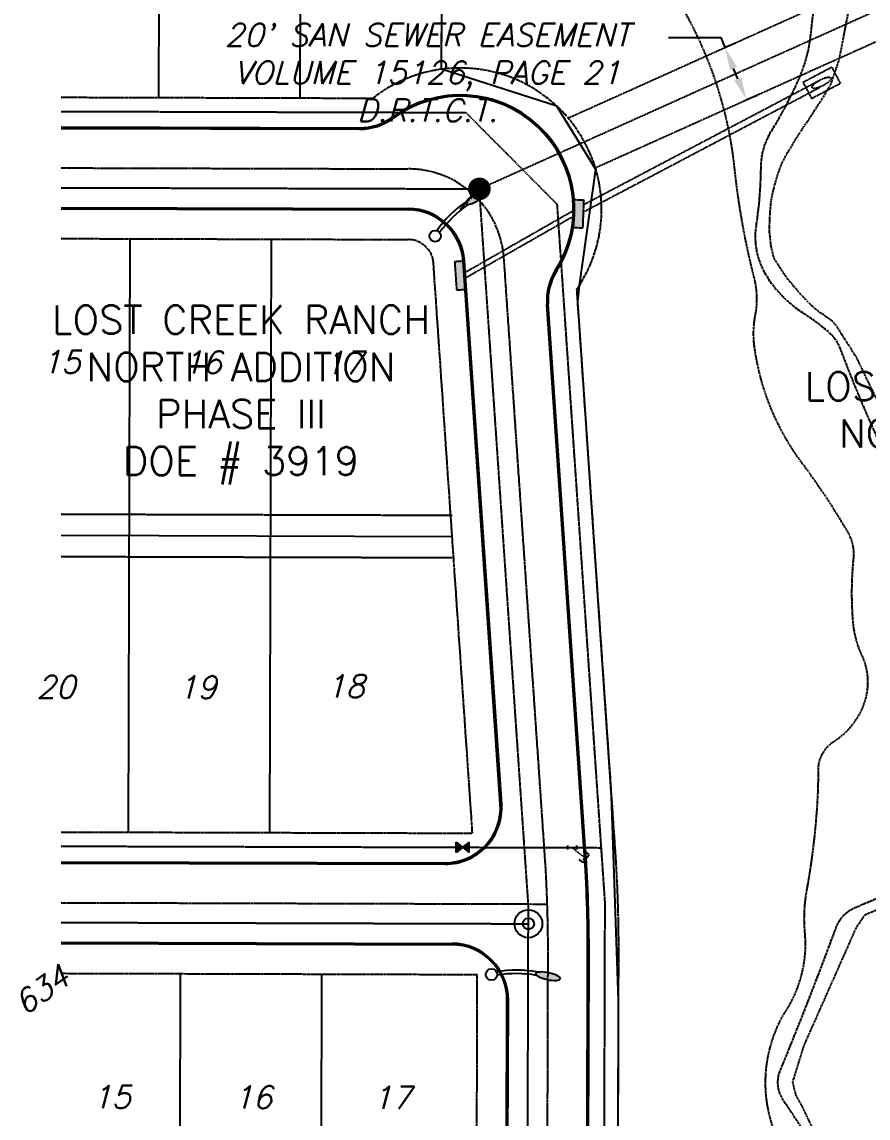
# Model space of a CAD drawing. Header units: feet. Extents: x 2342011 to 2344534, y 7042650 to 7044478.
# Drawn here: x 2342010.7 to 2342310, y 7043119.2 to 7043507.1 of the extents above; entities that cross this region are included whole.
import ezdxf

# ---------------------------------------------------------------- set-up
doc = ezdxf.new("R2010")
doc.units = ezdxf.units.FT
doc.header["$MEASUREMENT"] = 0
for name, pattern in [('CNTR50', [0.9, 0.75, -0.05, 0.05, -0.05]), ('HIDDEN2', [0.1875, 0.125, -0.0625]), ('HIDN50', [0.1875, 0.125, -0.0625]), ('PHNTM50', [1.5, 1, -0.1, 0.1, -0.1, 0.1, -0.1]), ('STREAM50', [0.75, 0.5, -0.0625, 0, -0.0625, 0, -0.0625, 0, -0.0625])]:
    doc.linetypes.add(name, pattern=pattern)
doc.layers.get('DEFPOINTS').update_dxf_attribs({"color": 249})
for name, color, linetype in [('p-100-yr floodplain', 5, 'STREAM50'), ('p-100-yr floodway', 4, 'PHNTM50'), ('s-adjoiner-txt', 2, 'Continuous'), ('s-cl', 252, 'CNTR50'), ('s-cont1', 251, 'HIDN50'), ('s-creek centerline', 3, 'STREAM50'), ('s-easement', 252, 'HIDDEN2'), ('s-easement-txt', 2, 'Continuous'), ('s-lot no.', 252, 'Continuous'), ('s-lots', 252, 'Continuous'), ('s-paving', 252, 'Continuous'), ('s-row', 252, 'PHNTM50'), ('s-sd', 252, 'HIDDEN2'), ('s-ss', 251, 'HIDN50'), ('s-ss-100', 252, 'EX_SS_LINE'), ('s-ss-40', 252, 'EX_SS_LINE'), ('s-st-light', 252, 'Continuous'), ('s-w', 251, 'HIDN50'), ('s-water', 252, 'HIDN50'), ('s-water-100', 252, 'EX_WATER'), ('s-water-40', 252, 'EX_WATER')]:
    doc.layers.add(name, color=color, linetype=linetype)
doc.styles.add('L100', font='simplex.shx', dxfattribs={"height": 10})
doc.styles.add('ls80', font='simplex', dxfattribs={"oblique": 15, "height": 8})
doc.styles.get("Standard").update_dxf_attribs({"font": 'Simplex.shx'})
doc.linetypes.add('EX_SS_LINE', pattern='A,0.5,-0.2,["SS",Standard,S=0.1,R=0,X=-0.1,Y=-0.05],-0.2', length=0.9)
doc.linetypes.add('EX_WATER', pattern='A,12.7,-5.08,["W",Standard,S=2.54,R=0,X=-2.54,Y=-1.27],-5.08', length=22.86)
doc.dimstyles.new('flow arrows', dxfattribs={"dimtxt": 0.18, "dimasz": 8, "dimexe": 0.18, "dimexo": 0.0625, "dimgap": 0.09, "dimtad": 0, "dimtih": 1, "dimtoh": 1, "dimdec": 4, "dimzin": 0, "dimdsep": 46, "dimtxsty": 'Standard', "dimcen": 0, "dimclrd": 256, "dimclre": 256, "dimadec": 0, "dimazin": 0, "dimtfac": 1, "dimtdec": 4, "dimtofl": 0, "dimtmove": 0, "dimatfit": 3, "dimfxl": 0, "dimtolj": 1, "dimtzin": 0, "dimarcsym": 0})

# ---------------------------------------------------------------- blocks, each defined once
blk = doc.blocks.new('*D25')
at = {"layer": 'DEFPOINTS', "color": 0}
for p in [(2342259.4, 7043498), (2342263.23, 7043499.57), (2342270.84, 7043481.07)]:
    blk.add_point(p, dxfattribs=at)
at = {"layer": 's-easement-txt', "lineweight": -2}
for p, q in [((2342263.18, 7043499.55), (2342259.23, 7043497.93)), ((2342263.96, 7043486.9), (2342262.44, 7043490.6)), ((2342270.78, 7043481.05), (2342266.83, 7043479.43))]:
    blk.add_line(p, q, dxfattribs=at)
at = {"layer": 's-easement-txt'}
for points in [[(2342263.67, 7043491.1), (2342261.21, 7043490.09), (2342259.4, 7043498)], [(2342265.19, 7043487.4), (2342262.73, 7043486.39), (2342267, 7043479.5)]]:
    blk.add_solid(points, dxfattribs=at)
blk = doc.blocks.new('st-light')
at = {"layer": 's-st-light'}
h = blk.add_hatch(color=256, dxfattribs=at)
edge = h.paths.add_edge_path()
edge.add_ellipse((0.59, 20), major_axis=(0.94, 4.27), ratio=0.305825, start_angle=0, end_angle=360)
blk.add_circle((0, 0), 2, dxfattribs=at)
for centre, start, end in [((40.52, 8.8), 169.6527, 189.6262), ((41.74, 8.79), 170.1038, 189.311)]:
    blk.add_arc(centre, 42.06, start, end, dxfattribs=at)
blk.add_ellipse((0.59, 20), major_axis=(0.94, 4.27), ratio=0.305825, dxfattribs=at)

msp = doc.modelspace()

# ---------------------------------------------------------------- hatches: boundary and pattern name
at = {"layer": 's-sd'}
h = msp.add_hatch(color=256, dxfattribs=at)
edge = h.paths.add_edge_path()
edge.add_line((2342205.62057, 7043444.21498), (2342209.43143, 7043444.06692))
edge.add_line((2342209.43143, 7043444.06692), (2342209.0432, 7043434.07446))
edge.add_line((2342209.0432, 7043434.07446), (2342205.23235, 7043434.22252))
edge.add_arc((2342165.77011, 7043440.75947), 40, 350.5943222, 364.9558338)
h = msp.add_hatch(color=256, dxfattribs=at)
edge = h.paths.add_edge_path()
edge.add_line((2342205.62057, 7043444.21498), (2342209.43143, 7043444.06692))
edge.add_line((2342209.43143, 7043444.06692), (2342209.0432, 7043434.07446))
edge.add_line((2342209.0432, 7043434.07446), (2342205.23235, 7043434.22252))
edge.add_arc((2342165.77011, 7043440.75947), 40, 350.5943222, 364.9558338)

# ---------------------------------------------------------------- linework, layer by layer
at = {"layer": 'DEFPOINTS'}
msp.add_polyline3d([(2342442.59975, 7042959.21325, 629.95), (2342357.35243, 7042959.45496, 630.39), (2342323.35257, 7042959.55137, 630.7), (2342289.35271, 7042959.64777, 631.17), (2342230.21247, 7042959.81546, 632.35), (2342221.23803, 7042968.84094, 633.74), (2342221.51023, 7043064.84055, 634.09), (2342221.78242, 7043160.84017, 633.69), (2342219.32619, 7043233.04497, 633.31), (2342213.03864, 7043324.86562, 632.79), (2342208.03955, 7043397.87007, 632.43), (2342207.35639, 7043407.84671, 632.35), (2342207.90782, 7043413.84454, 632.16), (2342213.73945, 7043454.86415, 631.99), (2342199.94818, 7043477.25412, 632.16), (2342159.17171, 7043490.32217, 632.36), (2342159.2269, 7043509.78698, 632)], dxfattribs=at)
at = {"layer": 'p-100-yr floodplain', "ltscale": 0.75, "flags": 128}
msp.add_lwpolyline([(2342024.63794, 7044254.78298, -0.007037876), (2342060.57238, 7044233.93283, -0.115943309), (2342086.95465, 7044208.31567, -0.175455625), (2342095.16702, 7044171.91235, -0.01303767), (2342089.59571, 7044135.43682, 0.069501398), (2342088.59528, 7044109.70792, 0.003813435), (2342091.80301, 7044079.99556, 0.02757372), (2342099.39252, 7044035.86246, -0.05238843), (2342106.94107, 7043973.65543, 0.151888656), (2342116.93683, 7043943.24263, -0.105453531), (2342134.81856, 7043901.97505, 0.091075301), (2342141.28093, 7043885.81456, 0.02717422), (2342145.86941, 7043879.33803, -0.046834652), (2342159.60397, 7043858.24268, -0.021185061), (2342172.86519, 7043830.15888, -0.066166777), (2342182.46439, 7043795.01804, -0.07937868), (2342182.16843, 7043782.6414, -0.254078368), (2342174.09726, 7043772.65968, 0.26165823), (2342158.49622, 7043752.79466, 0.040402538), (2342154.91712, 7043703.94916, -0.081964318), (2342153.20187, 7043693.0394, 0.064854321), (2342149.50715, 7043673.82609, -0.31067174), (2342143.40322, 7043666.00801, 0.568673538), (2342140.38905, 7043653.20371, -0.035610391), (2342156.10763, 7043635.70114, -0.070831795), (2342176.12446, 7043600.67049, 0.092007561), (2342197.47949, 7043566.69951, 0.012488054), (2342220.27611, 7043543.17453, -0.174185945), (2342262.7235, 7043455.24319, 0.036258014), (2342269.68069, 7043416.41825, -0.110689568), (2342270.06366, 7043403.35774, 0.081926475), (2342269.74892, 7043391.98959, 0.126979929), (2342286.38617, 7043351.33213, -0.027739612), (2342302.72366, 7043326.6957, -0.158457531), (2342304.82289, 7043317.1192, 0.044520467), (2342304.6118, 7043294.96304, 0.089377769), (2342307.77081, 7043282.97893, -0.182377547), (2342308.96798, 7043267.09534, -0.182148977), (2342297.79066, 7043252.26675, 0.260209703), (2342292.33422, 7043242.21023, -0.016420667), (2342292.13081, 7043232.44932, -0.031898752), (2342288.27811, 7043199.7974, 0.068337665), (2342287.60038, 7043184.66709, -0.164992316), (2342281.0484, 7043157.34228, 0.210008848), (2342275.33746, 7043119.13529, 0.027516668), (2342286.05541, 7043086.86264, 0.115981852), (2342293.49043, 7043076.14729, -0.084562629), (2342307.86033, 7043057.96471, 0.114312592), (2342319.09924, 7043045.3483, -0.03190126), (2342334.51796, 7043032.89961, 0.048667926), (2342340.04544, 7043028.7346, 0.101538295), (2342362.6834, 7043020.57097, 0.14658079), (2342371.27237, 7043021.84597, -0.28742171), (2342381.73223, 7043020.57097, 0.150249678), (2342400.76976, 7043012.90564, 0.04594329), (2342417.63572, 7043013.02888, 0.129097106), (2342454.99558, 7043026.91677, -0.258004791), (2342471.31829, 7043028.68124, -0.027347539), (2342502.28554, 7043013.646), (2342481.56576, 7042992.5402, 0.638008699), (2342488.65257, 7042973.69129, 0.027502346), (2342513.84723, 7042973.17781, 0.022630735), (2342558.94653, 7042976.78742), (2342588.87833, 7042922.16512), (2342576.21417, 7042915.53159), (2342551.89153, 7042907.3801), (2342521.84586, 7042901.65969), (2342471.32507, 7042897.51247, 0.39985693), (2342460.58198, 7042885.46252, 0.022305499), (2342462.74031, 7042857.57683, 0.101563352), (2342469.72909, 7042836.78604, -0.062104296), (2342478.42071, 7042816.38019, -0.040986378), (2342480.89377, 7042803.96925, -0.055117903), (2342481.39789, 7042695.25773, 0.027322944), (2342479.3775, 7042655.56353)], format="xyb", dxfattribs=at)
msp.add_lwpolyline([(2342024.63794, 7044254.78298, -0.007037876), (2342060.57238, 7044233.93283, -0.115943309), (2342086.95465, 7044208.31567, -0.175455625), (2342095.16702, 7044171.91235, -0.01303767), (2342089.59571, 7044135.43682, 0.069501398), (2342088.59528, 7044109.70792, 0.003813435), (2342091.80301, 7044079.99556, 0.02757372), (2342099.39252, 7044035.86246, -0.05238843), (2342106.94107, 7043973.65543, 0.151888656), (2342116.93683, 7043943.24263, -0.105453531), (2342134.81856, 7043901.97505, 0.091075301), (2342141.28093, 7043885.81456, 0.02717422), (2342145.86941, 7043879.33803, -0.046834652), (2342159.60397, 7043858.24268, -0.021185061), (2342172.86519, 7043830.15888, -0.066166777), (2342182.46439, 7043795.01804, -0.07937868), (2342182.16843, 7043782.6414, -0.254078368), (2342174.09726, 7043772.65968, 0.26165823), (2342158.49622, 7043752.79466, 0.040402538), (2342154.91712, 7043703.94916, -0.081964318), (2342153.20187, 7043693.0394, 0.064854321), (2342149.50715, 7043673.82609, -0.31067174), (2342143.40322, 7043666.00801, 0.568673538), (2342140.38905, 7043653.20371, -0.035610391), (2342156.10763, 7043635.70114, -0.070831795), (2342176.12446, 7043600.67049, 0.092007561), (2342197.47949, 7043566.69951, 0.012488054), (2342220.27611, 7043543.17453, -0.174185945), (2342262.7235, 7043455.24319, 0.036258014), (2342269.68069, 7043416.41825, -0.110689568), (2342270.06366, 7043403.35774, 0.081926475), (2342269.74892, 7043391.98959, 0.126979929), (2342286.38617, 7043351.33213, -0.027739612), (2342302.72366, 7043326.6957, -0.158457531), (2342304.82289, 7043317.1192, 0.044520467), (2342304.6118, 7043294.96304, 0.089377769), (2342307.77081, 7043282.97893, -0.182377547), (2342308.96798, 7043267.09534, -0.182148977), (2342297.79066, 7043252.26675, 0.260209703), (2342292.33422, 7043242.21023, -0.016420667), (2342292.13081, 7043232.44932, -0.031898752), (2342288.27811, 7043199.7974, 0.068337665), (2342287.60038, 7043184.66709, -0.164992316), (2342281.0484, 7043157.34228, 0.210008848), (2342275.33746, 7043119.13529, 0.027516668), (2342286.05541, 7043086.86264, 0.115981852), (2342293.49043, 7043076.14729, -0.084562629), (2342307.86033, 7043057.96471, 0.114312592), (2342319.09924, 7043045.3483, -0.03190126), (2342334.51796, 7043032.89961, 0.048667926), (2342340.04544, 7043028.7346, 0.101538295), (2342362.6834, 7043020.57097, 0.14658079), (2342371.27237, 7043021.84597, -0.28742171), (2342381.73223, 7043020.57097, 0.150249678), (2342400.76976, 7043012.90564, 0.04594329), (2342417.63572, 7043013.02888, 0.129097106), (2342454.99558, 7043026.91677, -0.258004791), (2342471.31829, 7043028.68124, -0.027347539), (2342502.28554, 7043013.646), (2342481.56576, 7042992.5402, 0.638008699), (2342488.65257, 7042973.69129, 0.027502346), (2342513.84723, 7042973.17781, 0.022630735), (2342558.94653, 7042976.78742), (2342588.87833, 7042922.16512), (2342576.21417, 7042915.53159), (2342551.89153, 7042907.3801), (2342521.84586, 7042901.65969), (2342471.32507, 7042897.51247, 0.39985693), (2342460.58198, 7042885.46252, 0.022305499), (2342462.74031, 7042857.57683, 0.101563352), (2342469.72909, 7042836.78604, -0.062104296), (2342478.42071, 7042816.38019, -0.040986378), (2342480.89377, 7042803.96925, -0.055117903), (2342481.39789, 7042695.25773, 0.027322944), (2342479.3775, 7042655.56353)], format="xyb", dxfattribs=at)
at = {"layer": 'p-100-yr floodway', "ltscale": 0.75, "flags": 128}
msp.add_lwpolyline([(2342024.63794, 7044295.2095, 0.100960292), (2342049.27352, 7044292.59985, -0.077369281), (2342129.43932, 7044287.88637, 0.014957457), (2342164.67935, 7044281.35547, -0.246408445), (2342179.62196, 7044270.31053, -0.208859025), (2342181.41392, 7044224.71567, 0.05373045), (2342173.72401, 7044196.39746, 0.035526815), (2342170.48615, 7044159.1792, 0.012934087), (2342170.99286, 7044109.07524, -0.008593008), (2342171.88955, 7044061.36832, -0.17925722), (2342164.38483, 7044041.00766, -0.021324064), (2342145.06172, 7044020.28762, -0.176840184), (2342133.11007, 7044014.84151, 0.151525732), (2342118.52182, 7044009.04404, 0.171933284), (2342115.18101, 7044003.61001, 0.06230279), (2342113.97081, 7043989.61268, 0.076589261), (2342119.7656, 7043959.6561, 0.246288632), (2342137.31873, 7043943.50346, -0.142801641), (2342187.84433, 7043912.9007, 0.005320543), (2342216.1648, 7043882.69275, -0.102857522), (2342232.84782, 7043856.01224, -0.214557099), (2342231.73555, 7043839.89279, -0.012276583), (2342206.83418, 7043796.0107, -0.071801445), (2342195.53282, 7043782.15074, 0.066323096), (2342181.98406, 7043765.89967, 0.055784395), (2342174.01493, 7043749.44678, 0.109944746), (2342171.40954, 7043727.94712, -0.055334618), (2342171.11664, 7043703.82477, -0.106703205), (2342168.40985, 7043696.05684, 0.03342441), (2342165.07622, 7043689.67035, 0.042495704), (2342162.85199, 7043683.16215, 0.048244813), (2342161.4468, 7043673.73441, 0.052564082), (2342162.13596, 7043660.86221, 0.192281617), (2342184.46976, 7043623.47213, -0.009945991), (2342193.13478, 7043616.57451, 0.004334222), (2342216.79264, 7043597.30445, 0.147713574), (2342235.19781, 7043589.91979, 0.037072138), (2342254.0173, 7043589.65352, -0.29519668), (2342272.34395, 7043579.30285, 0.106239133), (2342284.7677, 7043564.38002, -0.117857153), (2342294.1854, 7043552.52495, -0.187492389), (2342295.53758, 7043532.06876, 0.052745035), (2342289.80541, 7043503.68664, -0.079816001), (2342285.45129, 7043486.85831, -0.035456206), (2342275.76032, 7043468.39552, 0.137296435), (2342272.0484, 7043455.55266, -0.036060482), (2342270.40089, 7043435.14648, 0.176744295), (2342273.93517, 7043417.45932, 0.113985287), (2342286.9828, 7043404.11321, -0.034961438), (2342296.01949, 7043397.39049, -0.125505567), (2342300.05401, 7043391.63744, 0.019213513), (2342316.69813, 7043352.30369, -0.111151983), (2342324.4227, 7043317.32216, -0.057682601), (2342320.69122, 7043286.19308, 0.024330749), (2342317.22003, 7043267.73507, 0.38108262), (2342328.88835, 7043250.34386, -0.304387044), (2342344.10419, 7043233.27901, -0.158803929), (2342341.85536, 7043220.76081, -0.028318452), (2342336.87534, 7043212.62632, -0.157355855), (2342319.02871, 7043198.98379, 0.020853), (2342304.95898, 7043193.32789, 0.200799842), (2342298.59568, 7043186.50483, -0.008969442), (2342278.82848, 7043135.86445, 0.247894034), (2342279.79118, 7043125.85639, 0.003165368), (2342285.18264, 7043117.773, -0.06005473), (2342292.71292, 7043103.11543, 0.050182821), (2342307.67452, 7043072.52624, 0.103408059), (2342331.67831, 7043047.33503, 0.218989508), (2342388.61578, 7043037.42798, 0.014323832), (2342427.59359, 7043048.95528, -0.355231692), (2342508.43528, 7043017.92799, -0.144268021), (2342510.96378, 7043007.37258, 0.120948378), (2342512.3024, 7043000.3852, -0.025028032), (2342518.16155, 7042985.02105, 0.362856867), (2342531.438, 7042977.17091, -0.023763995), (2342558.94653, 7042976.78742), (2342588.87833, 7042922.16512, -0.511819304), (2342583.29533, 7042910.45315, 0.332924125), (2342568.42119, 7042894.42847, 0.195788276), (2342572.14964, 7042881.52416, 0.067415004), (2342577.52416, 7042876.33124, -0.179439511), (2342582.0028, 7042869.5267, -0.182357457), (2342577.31772, 7042834.70533, 0.0004621), (2342565.77659, 7042813.25272, 0.140193982), (2342560.0901, 7042787.09646, 0.033228324), (2342572.17869, 7042695.29694, -0.256384368), (2342559.68745, 7042655.56353)], format="xyb", dxfattribs=at)
msp.add_lwpolyline([(2342024.63794, 7044295.2095, 0.100960292), (2342049.27352, 7044292.59985, -0.077369281), (2342129.43932, 7044287.88637, 0.014957457), (2342164.67935, 7044281.35547, -0.246408445), (2342179.62196, 7044270.31053, -0.208859025), (2342181.41392, 7044224.71567, 0.05373045), (2342173.72401, 7044196.39746, 0.035526815), (2342170.48615, 7044159.1792, 0.012934087), (2342170.99286, 7044109.07524, -0.008593008), (2342171.88955, 7044061.36832, -0.17925722), (2342164.38483, 7044041.00766, -0.021324064), (2342145.06172, 7044020.28762, -0.176840184), (2342133.11007, 7044014.84151, 0.151525732), (2342118.52182, 7044009.04404, 0.171933284), (2342115.18101, 7044003.61001, 0.06230279), (2342113.97081, 7043989.61268, 0.076589261), (2342119.7656, 7043959.6561, 0.246288632), (2342137.31873, 7043943.50346, -0.142801641), (2342187.84433, 7043912.9007, 0.005320543), (2342216.1648, 7043882.69275, -0.102857522), (2342232.84782, 7043856.01224, -0.214557099), (2342231.73555, 7043839.89279, -0.012276583), (2342206.83418, 7043796.0107, -0.071801445), (2342195.53282, 7043782.15074, 0.066323096), (2342181.98406, 7043765.89967, 0.055784395), (2342174.01493, 7043749.44678, 0.109944746), (2342171.40954, 7043727.94712, -0.055334618), (2342171.11664, 7043703.82477, -0.106703205), (2342168.40985, 7043696.05684, 0.03342441), (2342165.07622, 7043689.67035, 0.042495704), (2342162.85199, 7043683.16215, 0.048244813), (2342161.4468, 7043673.73441, 0.052564082), (2342162.13596, 7043660.86221, 0.192281617), (2342184.46976, 7043623.47213, -0.009945991), (2342193.13478, 7043616.57451, 0.004334222), (2342216.79264, 7043597.30445, 0.147713574), (2342235.19781, 7043589.91979, 0.037072138), (2342254.0173, 7043589.65352, -0.29519668), (2342272.34395, 7043579.30285, 0.106239133), (2342284.7677, 7043564.38002, -0.117857153), (2342294.1854, 7043552.52495, -0.187492389), (2342295.53758, 7043532.06876, 0.052745035), (2342289.80541, 7043503.68664, -0.079816001), (2342285.45129, 7043486.85831, -0.035456206), (2342275.76032, 7043468.39552, 0.137296435), (2342272.0484, 7043455.55266, -0.036060482), (2342270.40089, 7043435.14648, 0.176744295), (2342273.93517, 7043417.45932, 0.113985287), (2342286.9828, 7043404.11321, -0.034961438), (2342296.01949, 7043397.39049, -0.125505567), (2342300.05401, 7043391.63744, 0.019213513), (2342316.69813, 7043352.30369, -0.111151983), (2342324.4227, 7043317.32216, -0.057682601), (2342320.69122, 7043286.19308, 0.024330749), (2342317.22003, 7043267.73507, 0.38108262), (2342328.88835, 7043250.34386, -0.304387044), (2342344.10419, 7043233.27901, -0.158803929), (2342341.85536, 7043220.76081, -0.028318452), (2342336.87534, 7043212.62632, -0.157355855), (2342319.02871, 7043198.98379, 0.020853), (2342304.95898, 7043193.32789, 0.200799842), (2342298.59568, 7043186.50483, -0.008969442), (2342278.82848, 7043135.86445, 0.247894034), (2342279.79118, 7043125.85639, 0.003165368), (2342285.18264, 7043117.773, -0.06005473), (2342292.71292, 7043103.11543, 0.050182821), (2342307.67452, 7043072.52624, 0.103408059), (2342331.67831, 7043047.33503, 0.218989508), (2342388.61578, 7043037.42798, 0.014323832), (2342427.59359, 7043048.95528, -0.355231692), (2342508.43528, 7043017.92799, -0.144268021), (2342510.96378, 7043007.37258, 0.120948378), (2342512.3024, 7043000.3852, -0.025028032), (2342518.16155, 7042985.02105, 0.362856867), (2342531.438, 7042977.17091, -0.023763995), (2342558.94653, 7042976.78742), (2342588.87833, 7042922.16512, -0.511819304), (2342583.29533, 7042910.45315, 0.332924125), (2342568.42119, 7042894.42847, 0.195788276), (2342572.14964, 7042881.52416, 0.067415004), (2342577.52416, 7042876.33124, -0.179439511), (2342582.0028, 7042869.5267, -0.182357457), (2342577.31772, 7042834.70533, 0.0004621), (2342565.77659, 7042813.25272, 0.140193982), (2342560.0901, 7042787.09646, 0.033228324), (2342572.17869, 7042695.29694, -0.256384368), (2342559.68745, 7042655.56353)], format="xyb", dxfattribs=at)
at = {"layer": 's-cl'}
for p, q in [((2342024.63794, 7043455.40033), (2342147.41035, 7043455.05222)), ((2342024.63794, 7043455.40033), (2342147.41035, 7043455.05222)), ((2342165.77011, 7043440.75947), (2342170.55504, 7043445.86872)), ((2342165.77011, 7043440.75947), (2342170.55504, 7043445.86872)), ((2342195.66229, 7043212.67811), (2342181.23451, 7043423.37512)), ((2342195.66229, 7043212.67811), (2342181.23451, 7043423.37512)), ((2342024.63794, 7043195.39929), (2342196.56167, 7043194.91181)), ((2342024.63794, 7043195.39929), (2342196.56167, 7043194.91181)), ((2342196.14173, 7042934.91196), (2342196.82843, 7043177.10219)), ((2342196.14173, 7042934.91196), (2342196.82843, 7043177.10219))]:
    msp.add_line(p, q, dxfattribs=at)
for centre, radius, start, end in [((2342147.31395, 7043421.05236), 34, 3.9172955, 89.8375437), ((2342147.31395, 7043421.05236), 34, 3.9172955, 89.8375437), ((2341696.83044, 7043178.51988), 500, 359.8375437, 3.9172955), ((2341696.83044, 7043178.51988), 500, 359.8375437, 3.9172955)]:
    msp.add_arc(centre, radius, start, end, dxfattribs=at)
at = {"layer": 's-creek centerline', "flags": 128}
msp.add_lwpolyline([(2342332.24273, 7044464.14552), (2342331.71853, 7044447.95184), (2342330.93324, 7044437.92208), (2342331.83861, 7044401.93736), (2342330.37341, 7044390.75972), (2342325.94328, 7044379.53086), (2342317.91897, 7044366.7504), (2342308.43353, 7044354.00433), (2342298.18742, 7044341.10362), (2342292.89142, 7044333.9589), (2342290.96433, 7044330.96687), (2342289.16015, 7044326.41727), (2342286.89656, 7044318.79528), (2342286.0716, 7044312.0427), (2342286.7933, 7044299.86263), (2342287.30904, 7044276.02585), (2342288.85889, 7044269.0532), (2342291.70126, 7044262.23555), (2342295.05317, 7044256.25614), (2342302.33187, 7044244.43513), (2342310.64062, 7044231.27925), (2342325.85278, 7044204.63672), (2342335.24011, 7044185.12756, -0.101138832), (2342337.64025, 7044175.6041, -0.178451588), (2342334.14931, 7044164.62659, -0.222794309), (2342330.44018, 7044162.73647, -0.030849003), (2342322.87634, 7044162.95451, -0.029896947), (2342314.71016, 7044164.19099), (2342300.60084, 7044168.6256), (2342269.74721, 7044178.05019), (2342264.78417, 7044179.42829), (2342245.91902, 7044182.6921), (2342242.89653, 7044183.80678), (2342236.0482, 7044189.00441), (2342226.91714, 7044195.46957), (2342221.9077, 7044196.92744), (2342213.03027, 7044195.65979), (2342206.11853, 7044192.49056), (2342202.06015, 7044188.81419), (2342199.12975, 7044184.81722), (2342197.19823, 7044175.1242), (2342196.558, 7044134.85042), (2342197.63781, 7044102.58575), (2342195.57098, 7044054.95614), (2342193.01304, 7044040.72653), (2342188.66403, 7044031.46756), (2342173.65005, 7044009.67841), (2342169.18096, 7044007.42719), (2342155.16798, 7044006.649), (2342136.48472, 7044006.26463), (2342129.17378, 7044002.23135), (2342126.86078, 7043998.22363), (2342125.7041, 7043986.97124), (2342125.94001, 7043981.13573), (2342131.21457, 7043969.2082), (2342138.21823, 7043960.30579), (2342141.5905, 7043957.02144), (2342146.95132, 7043955.8978), (2342153.34981, 7043956.07071), (2342154.88886, 7043955.94545), (2342167.51333, 7043950.61324), (2342181.58546, 7043943.53527), (2342221.40136, 7043921.5485), (2342232.99755, 7043913.8594), (2342247.93236, 7043898.32345), (2342258.23019, 7043886.9482), (2342271.41944, 7043875.50822), (2342296.91296, 7043846.40515), (2342303.43028, 7043827.89724), (2342307.28322, 7043819.89815), (2342312.5647, 7043813.36445), (2342317.96236, 7043803.69388), (2342319.50353, 7043799.35706), (2342320.33345, 7043790.17296), (2342319.46422, 7043782.83313), (2342316.95764, 7043775.68137), (2342305.21339, 7043753.70785), (2342291.45703, 7043731.22648), (2342287.60339, 7043726.92131), (2342281.88995, 7043723.4557), (2342275.16842, 7043720.21781), (2342270.87838, 7043718.4914), (2342261.25569, 7043721.31494), (2342256.05302, 7043725.37568), (2342240.56404, 7043732.79253), (2342229.8734, 7043742.83757), (2342221.80551, 7043755.75989), (2342214.53584, 7043763.88149), (2342208.67594, 7043766.67124), (2342204.32852, 7043767.09873), (2342200.47983, 7043765.17517), (2342196.2748, 7043761.68437), (2342187.8458, 7043752.68559), (2342183.78334, 7043744.99147), (2342180.06996, 7043732.28743), (2342177.00072, 7043713.38774), (2342174.00267, 7043701.89653), (2342169.57874, 7043690.83783), (2342167.08066, 7043681.98819), (2342166.86689, 7043672.58426), (2342167.57956, 7043662.68167), (2342170.1453, 7043658.05099), (2342181.71067, 7043641.70056), (2342191.54607, 7043630.80067), (2342212.39658, 7043610.93962), (2342229.18286, 7043600.08821), (2342246.20416, 7043597.46216), (2342262.18638, 7043598.46699), (2342278.41973, 7043597.91902), (2342289.33973, 7043596.23966), (2342299.39085, 7043592.52102), (2342302.20737, 7043590.49596), (2342303.34368, 7043587.18678), (2342302.48542, 7043571.98507), (2342301.74105, 7043560.59417), (2342302.86177, 7043555.29229), (2342305.34745, 7043547.46563), (2342306.59021, 7043539.57699), (2342307.02589, 7043531.23998), (2342299.67263, 7043493.49934), (2342296.68573, 7043484.77401), (2342293.32054, 7043479.16418), (2342288.79088, 7043472.17696), (2342286.98139, 7043469.63618), (2342283.70723, 7043464.46851), (2342280.90187, 7043459.67711), (2342279.30774, 7043456.66275), (2342278.05472, 7043453.20574), (2342277.06399, 7043449.84677), (2342276.28844, 7043447.00459), (2342275.59985, 7043443.28787), (2342275.2552, 7043439.36911), (2342274.99681, 7043433.3737), (2342275.60003, 7043427.81856), (2342276.72005, 7043423.29678), (2342281.47782, 7043416.18788), (2342286.42138, 7043410.41398), (2342289.61496, 7043407.07758), (2342291.92513, 7043405.07043), (2342297.05075, 7043401.47001), (2342298.59742, 7043399.77739), (2342305.78012, 7043388.49551), (2342312.66087, 7043374.24489), (2342324.02363, 7043358.96233), (2342325.602, 7043356.72663), (2342329.18025, 7043335.68259), (2342332.37365, 7043311.93872), (2342333.24501, 7043302.82244), (2342333.01265, 7043297.30622), (2342329.87061, 7043284.63132), (2342325.79947, 7043271.66554), (2342325.33475, 7043266.38157), (2342325.97375, 7043263.42023), (2342329.58564, 7043259.67783), (2342336.09163, 7043253.87121), (2342344.38763, 7043244.71135), (2342345.901, 7043241.57149), (2342346.04375, 7043238.40321), (2342345.9644, 7043232.55265), (2342345.18177, 7043222.98859), (2342342.99575, 7043211.66742), (2342340.87385, 7043208.34618), (2342335.67278, 7043202.40296), (2342329.94145, 7043197.51483), (2342327.55371, 7043195.82997), (2342313.12188, 7043192.81143), (2342308.72115, 7043190.90722), (2342305.70131, 7043186.34424), (2342287.30177, 7043144.87184), (2342283.27846, 7043131.94498), (2342284.38537, 7043127.50846), (2342286.85051, 7043122.96184), (2342307.80002, 7043078.42636), (2342317.37702, 7043066.25249), (2342330.6373, 7043058.10629), (2342343.08909, 7043049.59637), (2342352.34358, 7043043.7974), (2342362.92832, 7043041.30951), (2342373.01167, 7043043.79477), (2342379.57274, 7043050.00798), (2342383.51388, 7043059.9668), (2342388.07524, 7043074.9617), (2342395.05499, 7043093.4849), (2342400.72503, 7043106.69141), (2342408.46811, 7043117.26962), (2342417.75005, 7043124.04536), (2342424.72555, 7043124.59763), (2342435.22315, 7043123.90732), (2342450.16399, 7043121.34851), (2342459.48755, 7043116.65406), (2342478.50271, 7043104.97252), (2342518.29009, 7043082.67373), (2342586.79025, 7043048.99909), (2342605.90034, 7043040.78065), (2342622.34392, 7043035.89396), (2342686.66278, 7043025.42083), (2342712.00062, 7043021.3915), (2342716.04236, 7043018.88009), (2342718.00841, 7043014.94938), (2342719.7715, 7042976.92897), (2342719.07795, 7042965.68578), (2342708.416, 7042907.65577), (2342705.58478, 7042899.1025), (2342691.73509, 7042890.49503), (2342646.61594, 7042861.05856), (2342645.65195, 7042857.89793), (2342645.95143, 7042850.26292), (2342646.02865, 7042756.05199), (2342646.42962, 7042754.08341), (2342651.96241, 7042742.91342), (2342673.10373, 7042702.00199), (2342680.48196, 7042687.60283), (2342681.18472, 7042682.33474), (2342679.428, 7042677.30094), (2342669.57967, 7042666.73241), (2342656.11147, 7042659.24009), (2342649.37943, 7042655.56353)], format="xyb", dxfattribs=at)
at = {"layer": 's-easement'}
for p, q in [((2342203.93362, 7043473.06343), (2342445.82604, 7043581.82253)), ((2342203.93362, 7043473.06343), (2342445.82604, 7043581.82253)), ((2342213.55937, 7043455.46276), (2342454.02754, 7043563.5815)), ((2342213.55937, 7043455.46276), (2342454.02754, 7043563.5815)), ((2342024.63794, 7043332.89984), (2342162.93308, 7043332.50772)), ((2342024.63794, 7043332.89984), (2342162.93308, 7043332.50772)), ((2342024.63794, 7043317.89978), (2342162.89055, 7043317.50778)), ((2342024.63794, 7043317.89978), (2342162.89055, 7043317.50778))]:
    msp.add_line(p, q, dxfattribs=at)
at = {"layer": 's-easement-txt'}
msp.add_line((2342239.40979, 7043501.50239), (2342257.95787, 7043501.50239), dxfattribs=at)
msp.add_lwpolyline([(2342257.95787, 7043501.50239), (2342259.39969, 7043497.99551)], dxfattribs=at)
at = {"layer": 's-lots'}
for p, q in [((2342059.14289, 7043480.3026), (2342059.44181, 7043585.72623)), ((2342059.14289, 7043480.3026), (2342059.44181, 7043585.72623)), ((2342109.14269, 7043480.16083), (2342109.4412, 7043585.43826)), ((2342109.14269, 7043480.16083), (2342109.4412, 7043585.43826)), ((2342159.1717, 7043490.32217), (2342159.44058, 7043585.15029)), ((2342159.1717, 7043490.32217), (2342159.44058, 7043585.15029)), ((2342048.40573, 7043220.332), (2342049.00116, 7043430.33115)), ((2342048.40573, 7043220.332), (2342049.00116, 7043430.33115)), ((2342098.40553, 7043220.19023), (2342099.00096, 7043430.18938)), ((2342098.40553, 7043220.19023), (2342099.00096, 7043430.18938)), ((2342024.63794, 7043325.39981), (2342162.91182, 7043325.00775)), ((2342024.63794, 7043325.39981), (2342162.91182, 7043325.00775)), ((2342066.51085, 7043065.28004), (2342066.80857, 7043170.27962)), ((2342066.51085, 7043065.28004), (2342066.80857, 7043170.27962)), ((2342116.51065, 7043065.13827), (2342116.80836, 7043170.13785)), ((2342116.51065, 7043065.13827), (2342116.80836, 7043170.13785))]:
    msp.add_line(p, q, dxfattribs=at)
at = {"layer": 's-paving'}
for p, q in [((2342024.63794, 7043469.90039), (2342130.17485, 7043469.60115)), ((2342024.63794, 7043469.90039), (2342130.17485, 7043469.60115)), ((2342024.63794, 7043469.40039), (2342130.17343, 7043469.10115)), ((2342024.63794, 7043469.40039), (2342130.17343, 7043469.10115)), ((2342024.63794, 7043441.40028), (2342147.37066, 7043441.05228)), ((2342024.63794, 7043441.40028), (2342147.37066, 7043441.05228)), ((2342024.63794, 7043440.90027), (2342147.36924, 7043440.55228)), ((2342024.63794, 7043440.90027), (2342147.36924, 7043440.55228)), ((2342179.91847, 7043230.34647), (2342166.76839, 7043422.38453)), ((2342179.91847, 7043230.34647), (2342166.76839, 7043422.38453)), ((2342180.4173, 7043230.38063), (2342167.26722, 7043422.41869)), ((2342180.4173, 7043230.38063), (2342167.26722, 7043422.41869)), ((2342209.62959, 7043213.63454), (2342196.38209, 7043407.09523)), ((2342209.62959, 7043213.63454), (2342196.38209, 7043407.09523)), ((2342210.12842, 7043213.6687), (2342196.88092, 7043407.12939)), ((2342210.12842, 7043213.6687), (2342196.88092, 7043407.12939)), ((2342024.63794, 7043209.89935), (2342160.40874, 7043209.51438)), ((2342024.63794, 7043209.89935), (2342160.40874, 7043209.51438)), ((2342024.63794, 7043209.39934), (2342160.40732, 7043209.01438)), ((2342024.63794, 7043209.39934), (2342160.40732, 7043209.01438)), ((2342024.63794, 7043181.39923), (2342162.83937, 7043181.00737)), ((2342024.63794, 7043181.39923), (2342162.83937, 7043181.00737)), ((2342024.63794, 7043180.89923), (2342162.83795, 7043180.50738)), ((2342024.63794, 7043180.89923), (2342162.83795, 7043180.50738)), ((2342210.23807, 7042968.87213), (2342210.82838, 7043177.06249)), ((2342210.23807, 7042968.87213), (2342210.82838, 7043177.06249)), ((2342210.73807, 7042968.87071), (2342211.32837, 7043177.06107)), ((2342210.73807, 7042968.87071), (2342211.32837, 7043177.06107)), ((2342181.73819, 7042968.95294), (2342182.28258, 7043160.95216)), ((2342181.73819, 7042968.95294), (2342182.28258, 7043160.95216)), ((2342182.23818, 7042968.95152), (2342182.78258, 7043160.95075)), ((2342182.23818, 7042968.95152), (2342182.78258, 7043160.95075))]:
    msp.add_line(p, q, dxfattribs=at)
for centre, radius, start, end in [((2342165.77011, 7043440.75947), 40.5, 327.4321122, 126.3227269), ((2342165.77011, 7043440.75947), 40.5, 327.4321122, 126.3227269), ((2342165.77011, 7043440.75947), 40, 327.4321122, 126.3227269), ((2342165.77011, 7043440.75947), 40, 327.4321122, 126.3227269), ((2342130.23014, 7043489.10107), 19.5, 269.8375437, 306.3227269), ((2342130.23014, 7043489.10107), 19.5, 269.8375437, 306.3227269), ((2342130.23014, 7043489.10107), 20, 269.8375437, 306.3227269), ((2342130.23014, 7043489.10107), 20, 269.8375437, 306.3227269), ((2342147.31395, 7043421.05236), 19.5, 3.9172955, 89.8375437), ((2342147.31395, 7043421.05236), 19.5, 3.9172955, 89.8375437), ((2342147.31395, 7043421.05236), 20, 3.9172955, 89.8375437), ((2342147.31395, 7043421.05236), 20, 3.9172955, 89.8375437), ((2342216.33536, 7043408.46156), 20, 147.4321122, 183.9172955), ((2342216.33536, 7043408.46156), 20, 147.4321122, 183.9172955), ((2342216.33536, 7043408.46156), 19.5, 147.4321122, 183.9172955), ((2342216.33536, 7043408.46156), 19.5, 147.4321122, 183.9172955), ((2342160.46403, 7043229.0143), 20, 269.8375437, 3.9172955), ((2342160.46403, 7043229.0143), 20, 269.8375437, 3.9172955), ((2342160.46403, 7043229.0143), 19.5, 269.8375437, 3.9172955), ((2342160.46403, 7043229.0143), 19.5, 269.8375437, 3.9172955), ((2341696.83044, 7043178.51988), 514, 359.8375437, 3.9172955), ((2341696.83044, 7043178.51988), 514, 359.8375437, 3.9172955), ((2341696.83044, 7043178.51988), 514.5, 359.8375437, 3.9172955), ((2341696.83044, 7043178.51988), 514.5, 359.8375437, 3.9172955), ((2342162.78266, 7043161.00745), 19.5, 359.8375437, 89.8375437), ((2342162.78266, 7043161.00745), 19.5, 359.8375437, 89.8375437), ((2342162.78266, 7043161.00745), 20, 359.8375437, 89.8375437), ((2342162.78266, 7043161.00745), 20, 359.8375437, 89.8375437)]:
    msp.add_arc(centre, radius, start, end, dxfattribs=at)
at = {"layer": 's-row'}
for p, q in [((2342024.63794, 7043480.40043), (2342134.89485, 7043480.08781)), ((2342024.63794, 7043480.40043), (2342134.89485, 7043480.08781)), ((2342024.63794, 7043430.40023), (2342147.33947, 7043430.05232)), ((2342024.63794, 7043430.40023), (2342147.33947, 7043430.05232)), ((2342170.10327, 7043219.98693), (2342156.29292, 7043421.66721)), ((2342170.10327, 7043219.98693), (2342156.29292, 7043421.66721)), ((2342220.60389, 7043214.38602), (2342207.03597, 7043412.526)), ((2342220.60389, 7043214.38602), (2342207.03597, 7043412.526)), ((2342024.63794, 7043220.39939), (2342170.10327, 7043219.98693)), ((2342024.63794, 7043220.39939), (2342170.10327, 7043219.98693)), ((2342221.21251, 7042959.84097), (2342221.82833, 7043177.0313)), ((2342221.21251, 7042959.84097), (2342221.82833, 7043177.0313)), ((2342024.63794, 7043170.39919), (2342171.80814, 7043169.9819)), ((2342024.63794, 7043170.39919), (2342171.80814, 7043169.9819)), ((2342171.21271, 7042959.98274), (2342171.80814, 7043169.9819)), ((2342171.21271, 7042959.98274), (2342171.80814, 7043169.9819))]:
    msp.add_line(p, q, dxfattribs=at)
for centre, radius, start, end in [((2342165.77011, 7043440.75947), 50, 97.583334, 128.134177), ((2342165.77011, 7043440.75947), 50, 97.583334, 128.134177), ((2342165.77011, 7043440.75947), 50, 325.6206621, 97.583334), ((2342165.77011, 7043440.75947), 50, 325.6206621, 97.583334), ((2342147.31395, 7043421.05236), 9, 3.9172955, 89.8375437), ((2342147.31395, 7043421.05236), 9, 3.9172955, 89.8375437), ((2341696.83044, 7043178.51988), 525, 359.8375437, 3.9172955), ((2341696.83044, 7043178.51988), 525, 359.8375437, 3.9172955)]:
    msp.add_arc(centre, radius, start, end, dxfattribs=at)
at = {"layer": 's-sd'}
for p, q in [((2342286.99322, 7043485.71974), (2342297.17479, 7043491.08777)), ((2342286.99322, 7043485.71974), (2342297.17479, 7043491.08777)), ((2342297.17479, 7043491.08777), (2342300.20626, 7043485.33797)), ((2342297.17479, 7043491.08777), (2342300.20626, 7043485.33797)), ((2342209.36629, 7043442.39026), (2342292.00717, 7043485.96099)), ((2342209.36629, 7043442.39026), (2342292.00717, 7043485.96099)), ((2342286.99322, 7043485.71974), (2342290.02469, 7043479.96994)), ((2342286.99322, 7043485.71974), (2342290.02469, 7043479.96994)), ((2342290.02469, 7043479.96994), (2342300.20626, 7043485.33797)), ((2342290.02469, 7043479.96994), (2342300.20626, 7043485.33797)), ((2342209.2654, 7043439.79351), (2342293.05664, 7043483.97073)), ((2342209.2654, 7043439.79351), (2342293.05664, 7043483.97073)), ((2342205.7666, 7043440.22942), (2342167.5424, 7043418.40008)), ((2342205.7666, 7043440.22942), (2342167.5424, 7043418.40008)), ((2342205.68608, 7043438.16817), (2342167.67521, 7043416.46066)), ((2342205.68608, 7043438.16817), (2342167.67521, 7043416.46066))]:
    msp.add_line(p, q, dxfattribs=at)
msp.add_lwpolyline([(2342205.62057, 7043444.21498), (2342209.43143, 7043444.06692), (2342209.0432, 7043434.07446), (2342205.23235, 7043434.22252, 0.062746067)], format="xyb", close=True, dxfattribs=at)
msp.add_lwpolyline([(2342205.62057, 7043444.21498), (2342209.43143, 7043444.06692), (2342209.0432, 7043434.07446), (2342205.23235, 7043434.22252, 0.062746067)], format="xyb", close=True, dxfattribs=at)
msp.add_lwpolyline([(2342167.26722, 7043422.41869), (2342163.7754, 7043422.17958), (2342164.45856, 7043412.20294), (2342167.95039, 7043412.44205)], close=True, dxfattribs=at)
msp.add_lwpolyline([(2342167.26722, 7043422.41869), (2342163.7754, 7043422.17958), (2342164.45856, 7043412.20294), (2342167.95039, 7043412.44205)], close=True, dxfattribs=at)
msp.add_ellipse((2342293.59974, 7043485.52886), major_axis=(-3.32162, -1.75125), ratio=0.299600533, dxfattribs=at)
msp.add_ellipse((2342293.59974, 7043485.52886), major_axis=(-3.32162, -1.75125), ratio=0.299600533, dxfattribs=at)
msp.add_solid([(2342163.7754, 7043422.17958), (2342167.26722, 7043422.41869), (2342164.45856, 7043412.20294), (2342167.95039, 7043412.44205)], dxfattribs=at)
msp.add_solid([(2342163.7754, 7043422.17958), (2342167.26722, 7043422.41869), (2342164.45856, 7043412.20294), (2342167.95039, 7043412.44205)], dxfattribs=at)
at = {"layer": 's-ss', "flags": 128}
for points in [[(2342172.5332, 7043447.98096), (2342449.92679, 7043572.70202)], [(2342172.5332, 7043447.98096), (2342449.92679, 7043572.70202)], [(2342024.63794, 7043448.4003), (2342172.5332, 7043447.98096)], [(2342024.63794, 7043448.4003), (2342172.5332, 7043447.98096)], [(2342189.12191, 7042927.93184), (2342189.87825, 7043194.68144), (2342172.5332, 7043447.98096)], [(2342189.12191, 7042927.93184), (2342189.87825, 7043194.68144), (2342172.5332, 7043447.98096)], [(2342024.63794, 7043188.39926), (2342189.85911, 7043187.93079)], [(2342024.63794, 7043188.39926), (2342189.85911, 7043187.93079)]]:
    msp.add_lwpolyline(points, dxfattribs=at)
at = {"layer": 's-ss-100', "const_width": 4.00018, "flags": 128}
msp.add_lwpolyline([(2342170.53312, 7043447.98659, 1), (2342174.53328, 7043447.97533, 1)], format="xyb", close=True, dxfattribs=at)
msp.add_lwpolyline([(2342170.53312, 7043447.98659, 1), (2342174.53328, 7043447.97533, 1)], format="xyb", close=True, dxfattribs=at)
at = {"layer": 's-ss-100'}
msp.add_circle((2342189.85911, 7043187.93079), 4.93, dxfattribs=at)
msp.add_circle((2342189.85911, 7043187.93079), 4.93, dxfattribs=at)
at = {"layer": 's-ss-40', "const_width": 2.00009, "flags": 128}
msp.add_lwpolyline([(2342171.53316, 7043447.98378, 1), (2342173.53324, 7043447.97815, 1)], format="xyb", close=True, dxfattribs=at)
msp.add_lwpolyline([(2342171.53316, 7043447.98378, 1), (2342173.53324, 7043447.97815, 1)], format="xyb", close=True, dxfattribs=at)
at = {"layer": 's-ss-40'}
msp.add_circle((2342189.85911, 7043187.93079), 2, dxfattribs=at)
msp.add_circle((2342189.85911, 7043187.93079), 2, dxfattribs=at)
at = {"layer": 's-w', "flags": 128}
for points in [[(2342024.63794, 7043475.40041), (2342167.75258, 7043474.99462), (2342199.96496, 7043442.59905), (2342216.88087, 7043195.56656)], [(2342024.63794, 7043475.40041), (2342167.75258, 7043474.99462), (2342199.96496, 7043442.59905), (2342216.88087, 7043195.56656)], [(2342024.63794, 7043215.39937), (2342215.55986, 7043214.85803)], [(2342024.63794, 7043215.39937), (2342215.55986, 7043214.85803)], [(2342216.88087, 7043195.56656), (2342216.19807, 7042954.75595)], [(2342216.88087, 7043195.56656), (2342216.19807, 7042954.75595)]]:
    msp.add_lwpolyline(points, dxfattribs=at)
at = {"layer": 's-water', "ltscale": 0.04, "flags": 128}
msp.add_lwpolyline([(2342205.26521, 7043214.88722), (2342210.27854, 7043211.03579)], dxfattribs=at)
msp.add_lwpolyline([(2342205.26521, 7043214.88722), (2342210.27854, 7043211.03579)], dxfattribs=at)
at = {"layer": 's-water-100'}
for p, q in [((2342164.26131, 7043213.20321), (2342164.27151, 7043216.80372)), ((2342164.26131, 7043213.20321), (2342164.27151, 7043216.80372)), ((2342168.92966, 7043216.79051), (2342164.26131, 7043213.20321)), ((2342168.92966, 7043216.79051), (2342164.26131, 7043213.20321)), ((2342164.27151, 7043216.80372), (2342168.91945, 7043213.19)), ((2342164.27151, 7043216.80372), (2342168.91945, 7043213.19)), ((2342168.91945, 7043213.19), (2342168.92966, 7043216.79051)), ((2342168.91945, 7043213.19), (2342168.92966, 7043216.79051)), ((2342203.73132, 7043215.57249), (2342203.73523, 7043214.19325)), ((2342203.73132, 7043215.57249), (2342203.73523, 7043214.19325)), ((2342206.85198, 7043215.58134), (2342206.85589, 7043214.2021)), ((2342206.85198, 7043215.58134), (2342206.85589, 7043214.2021)), ((2342211.32801, 7043212.44865), (2342209.91514, 7043213.49813)), ((2342211.32801, 7043212.44865), (2342209.91514, 7043213.49813)), ((2342209.22906, 7043209.62292), (2342207.81619, 7043210.67239)), ((2342209.22906, 7043209.62292), (2342207.81619, 7043210.67239)), ((2342209.22906, 7043209.62292), (2342211.32801, 7043212.44865)), ((2342209.22906, 7043209.62292), (2342211.32801, 7043212.44865))]:
    msp.add_line(p, q, dxfattribs=at)
for points in [[(2342164.26131, 7043213.20321), (2342164.27151, 7043216.80372), (2342166.59548, 7043214.99686)], [(2342164.26131, 7043213.20321), (2342164.27151, 7043216.80372), (2342166.59548, 7043214.99686)], [(2342166.59548, 7043214.99686), (2342168.91945, 7043213.19), (2342168.92966, 7043216.79051)], [(2342166.59548, 7043214.99686), (2342168.91945, 7043213.19), (2342168.92966, 7043216.79051)]]:
    msp.add_solid(points, dxfattribs=at)
at = {"layer": 's-water-40'}
for p, q in [((2342165.66181, 7043214.2794), (2342165.6659, 7043215.7196)), ((2342165.66181, 7043214.2794), (2342165.6659, 7043215.7196)), ((2342167.52915, 7043215.71432), (2342165.66181, 7043214.2794)), ((2342167.52915, 7043215.71432), (2342165.66181, 7043214.2794)), ((2342165.6659, 7043215.7196), (2342167.52507, 7043214.27412)), ((2342165.6659, 7043215.7196), (2342167.52507, 7043214.27412)), ((2342167.52507, 7043214.27412), (2342167.52915, 7043215.71432)), ((2342167.52507, 7043214.27412), (2342167.52915, 7043215.71432)), ((2342204.64029, 7043215.16306), (2342204.64185, 7043214.61137)), ((2342204.64029, 7043215.16306), (2342204.64185, 7043214.61137)), ((2342205.88855, 7043215.1666), (2342205.89011, 7043214.61491)), ((2342205.88855, 7043215.1666), (2342205.89011, 7043214.61491)), ((2342209.85874, 7043210.47064), (2342209.2936, 7043210.89043)), ((2342209.85874, 7043210.47064), (2342209.2936, 7043210.89043)), ((2342209.85874, 7043210.47064), (2342210.69833, 7043211.60093)), ((2342209.85874, 7043210.47064), (2342210.69833, 7043211.60093)), ((2342210.69833, 7043211.60093), (2342210.13318, 7043212.02072)), ((2342210.69833, 7043211.60093), (2342210.13318, 7043212.02072))]:
    msp.add_line(p, q, dxfattribs=at)
for points in [[(2342165.66181, 7043214.2794), (2342165.6659, 7043215.7196), (2342166.59548, 7043214.99686)], [(2342165.66181, 7043214.2794), (2342165.6659, 7043215.7196), (2342166.59548, 7043214.99686)], [(2342166.59548, 7043214.99686), (2342167.52507, 7043214.27412), (2342167.52915, 7043215.71432)], [(2342166.59548, 7043214.99686), (2342167.52507, 7043214.27412), (2342167.52915, 7043215.71432)]]:
    msp.add_solid(points, dxfattribs=at)

# ---------------------------------------------------------------- block references
at = {"layer": 's-st-light'}
for p, rotation in [((2342156.88381, 7043431.27086), 315), ((2342156.88381, 7043431.27086), 315), ((2342176.80812, 7043169.96772), 270), ((2342176.80812, 7043169.96772), 270)]:
    msp.add_blockref('st-light', p, dxfattribs=dict(at, rotation=rotation))

# ---------------------------------------------------------------- texts
at = {"layer": 's-adjoiner-txt', "insert": (2342088.15201, 7043406.65686), "char_height": 10, "attachment_point": 2, "rotation": 359.9999514, "style": 'L100'}
msp.add_mtext('LOST CREEK RANCH \\PNORTH ADDITION\\PPHASE III\\PDOE # 3919', dxfattribs=at)
msp.add_mtext('LOST CREEK RANCH \\PNORTH ADDITION\\PPHASE III\\PDOE # 3919', dxfattribs=at)
at = {"layer": 's-adjoiner-txt', "color": 5, "insert": (2342354.40052, 7043383.08516, 5), "char_height": 10, "attachment_point": 2, "rotation": 359.9999514, "style": 'L100'}
msp.add_mtext('LOST CREEK RANCH \\PNORTH ADDITION\\PPHASE III\\PDOE # {\\C1;3919}', dxfattribs=at)
at = {"layer": 's-cont1', "insert": (2342017.70225, 7043164.50426, 634), "char_height": 8, "attachment_point": 5, "rotation": 35.674864, "style": 'ls80'}
msp.add_mtext('{634}', dxfattribs=at)
at = {"layer": 's-easement-txt', "insert": (2342154.12546, 7043506.45182), "char_height": 8, "width": 167.1233337, "attachment_point": 2, "rotation": 359.9999514, "style": 'ls80'}
msp.add_mtext("20' SAN SEWER EASEMENT VOLUME 15126, PAGE 21 D.R.T.C.T.", dxfattribs=at)
at = {"layer": 's-lot no.', "style": 'ls80', "oblique": 15}
for s, p in [('15', (2342017.73236, 7043382.73695)), ('15', (2342017.73236, 7043382.73695)), ('16', (2342067.73216, 7043382.59518)), ('16', (2342067.73216, 7043382.59518)), ('17', (2342117.73196, 7043382.45341)), ('17', (2342117.73196, 7043382.45341)), ('20', (2342015.86531, 7043267.75201)), ('20', (2342015.86531, 7043267.75201)), ('19', (2342065.8651, 7043267.61024)), ('19', (2342065.8651, 7043267.61024)), ('18', (2342118.29662, 7043268.03664)), ('18', (2342118.29662, 7043268.03664)), ('15', (2342035.53977, 7043122.68541)), ('15', (2342035.53977, 7043122.68541)), ('16', (2342085.53957, 7043122.54364)), ('16', (2342085.53957, 7043122.54364)), ('17', (2342134.75719, 7043122.40409)), ('17', (2342134.75719, 7043122.40409))]:
    msp.add_text(s, height=8, dxfattribs=at).set_placement(p)

# ---------------------------------------------------------------- dimensions: what is measured, and where the dimension line sits
at = {"layer": 's-easement-txt'}
dim = msp.add_linear_dim(base=(2342259.39969, 7043497.99551), p1=(2342270.83592, 7043481.07217), p2=(2342263.23429, 7043499.57123), angle=112.3387498, text=' ', dimstyle='flow arrows', override={"dimtmove": 2}, dxfattribs=at)
dim.commit()
dim.dimension.update_dxf_attribs({"geometry": '*D25', "text_midpoint": (2342256.32482, 7043505.47838), "dimtype": 161})

doc.saveas('drawing.dxf')
